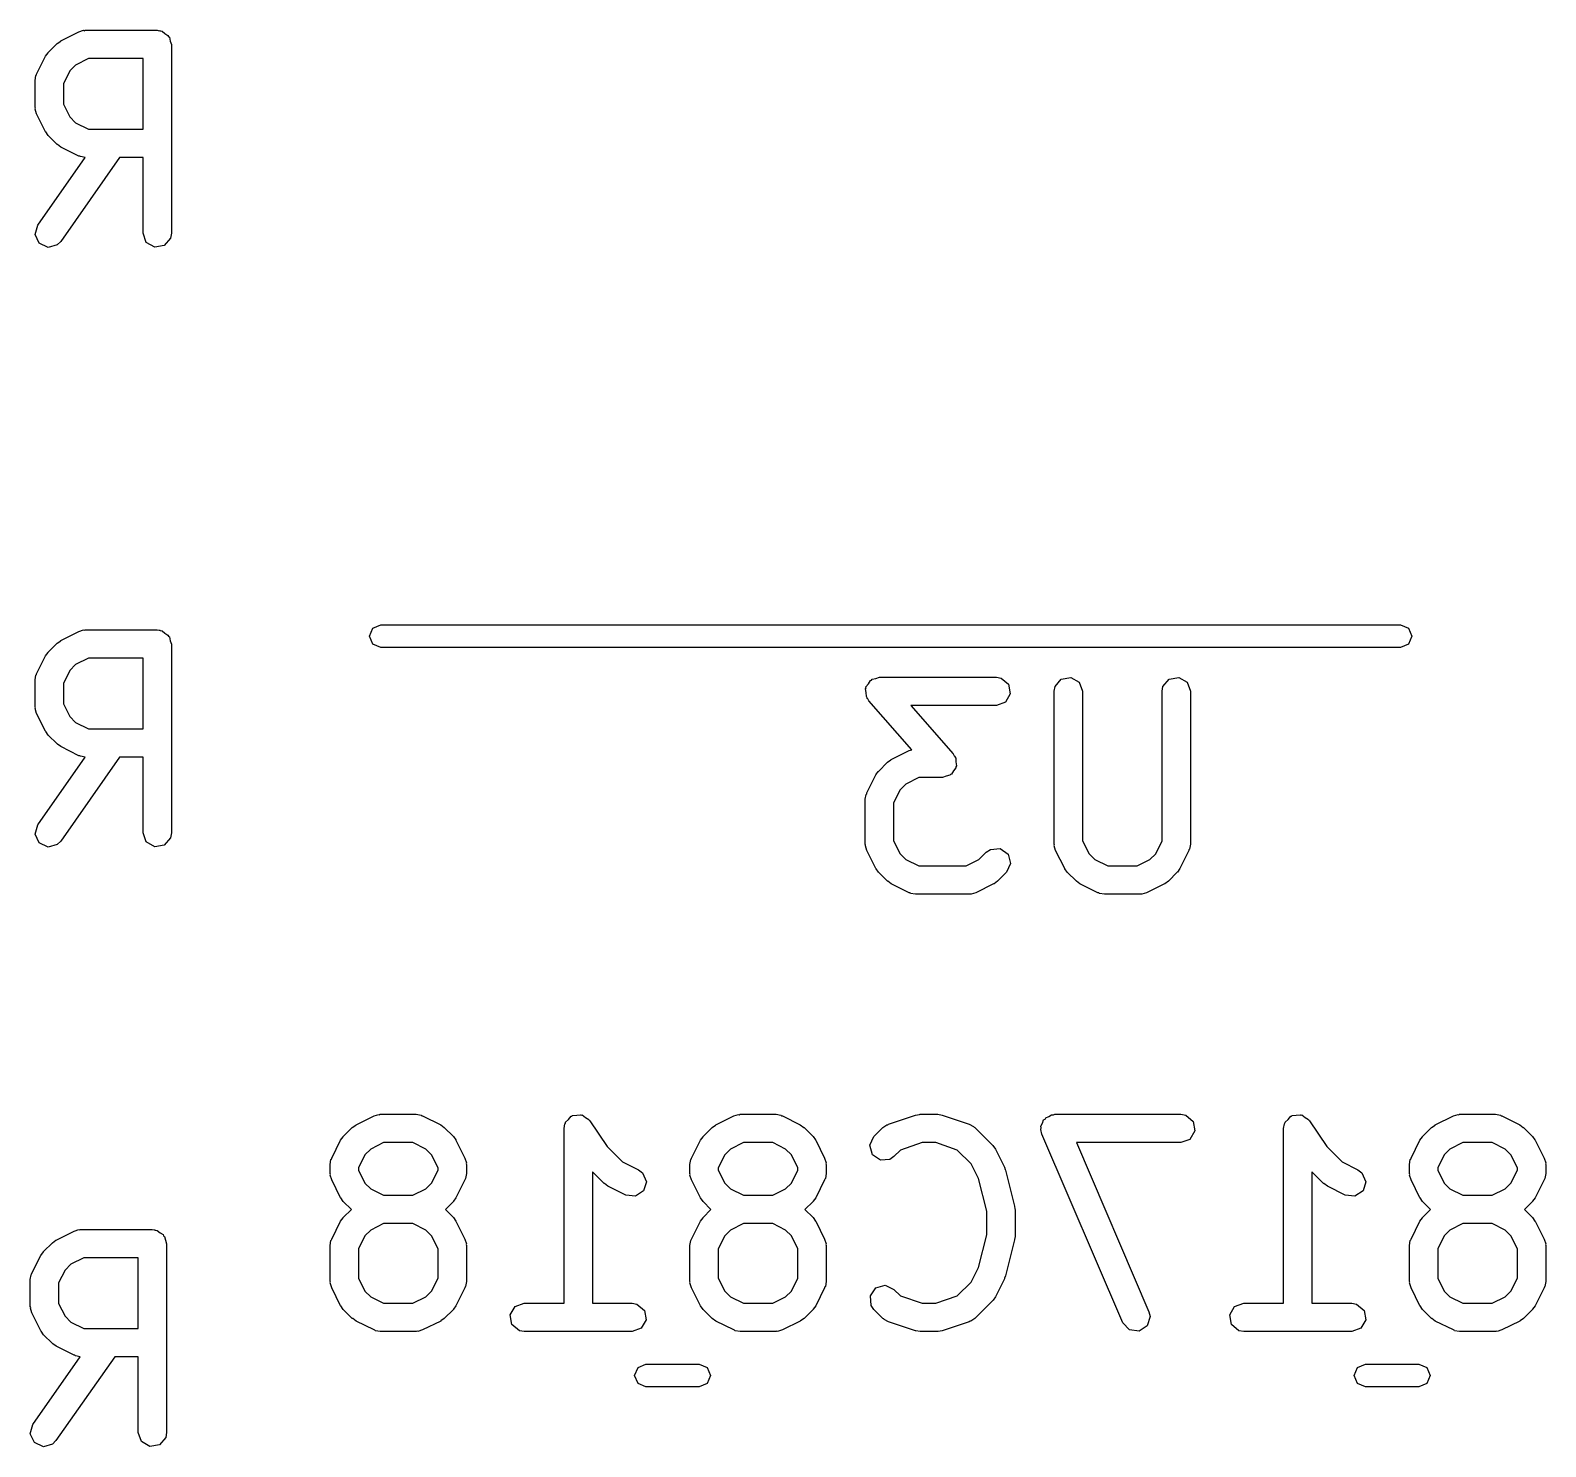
# Model space of a CAD drawing. Extents: x 109 to 192, y -153 to -42.
# Drawn here: x 174.53 to 182.55, y -111.63 to -104.13 of the extents above; entities that cross this region are included whole.
import ezdxf

# ---------------------------------------------------------------- set-up
doc = ezdxf.new("R2010")
doc.units = 0
doc.layers.add('BLACK', color=7, linetype='CONTINUOUS')

msp = doc.modelspace()

# ---------------------------------------------------------------- linework, layer by layer
at = {"layer": 'BLACK', "linetype": 'CONTINUOUS'}
for p, q in [((174.688, -104.183), (174.783, -104.135)), ((174.783, -104.135), (174.808, -104.127)), ((174.808, -104.127), (174.813, -104.129)), ((174.813, -104.129), (174.817, -104.127)), ((174.817, -104.127), (175.198, -104.127)), ((175.198, -104.127), (175.208, -104.129)), ((175.208, -104.129), (175.211, -104.128)), ((175.211, -104.128), (175.214, -104.13)), ((175.214, -104.13), (175.224, -104.132)), ((175.224, -104.132), (175.238, -104.144)), ((175.238, -104.144), (175.255, -104.154)), ((174.621, -104.244), (174.669, -104.197)), ((174.669, -104.197), (174.687, -104.184)), ((174.687, -104.184), (174.688, -104.183)), ((175.255, -104.154), (175.258, -104.16)), ((175.258, -104.16), (175.263, -104.164)), ((175.263, -104.164), (175.266, -104.184)), ((175.266, -104.184), (175.273, -104.202)), ((175.273, -104.202), (175.273, -105.202)), ((174.559, -104.359), (174.607, -104.264)), ((174.607, -104.264), (174.62, -104.246)), ((174.62, -104.246), (174.621, -104.244)), ((174.766, -104.311), (174.736, -104.342)), ((174.835, -104.277), (174.766, -104.311)), ((175.123, -104.277), (174.835, -104.277)), ((175.123, -104.651), (175.123, -104.277)), ((174.551, -104.392), (174.556, -104.367)), ((174.551, -104.535), (174.551, -104.392)), ((174.556, -104.367), (174.559, -104.363)), ((174.559, -104.363), (174.559, -104.359)), ((174.736, -104.342), (174.701, -104.41)), ((174.701, -104.41), (174.701, -104.518)), ((174.553, -104.54), (174.551, -104.535)), ((174.552, -104.544), (174.553, -104.54)), ((174.559, -104.569), (174.552, -104.544)), ((174.701, -104.518), (174.736, -104.586)), ((174.607, -104.664), (174.559, -104.569)), ((174.736, -104.586), (174.766, -104.617)), ((174.766, -104.617), (174.835, -104.651)), ((174.608, -104.665), (174.607, -104.664)), ((174.621, -104.684), (174.608, -104.665)), ((174.669, -104.731), (174.621, -104.684)), ((174.835, -104.651), (175.123, -104.651)), ((174.67, -104.732), (174.669, -104.731)), ((174.688, -104.745), (174.67, -104.732)), ((174.783, -104.793), (174.688, -104.745)), ((174.788, -104.793), (174.783, -104.793)), ((174.791, -104.796), (174.788, -104.793)), ((174.565, -105.159), (174.816, -104.801)), ((174.999, -104.801), (174.688, -105.245)), ((174.816, -104.801), (174.791, -104.796)), ((175.123, -104.801), (174.999, -104.801)), ((175.123, -105.202), (175.123, -104.801)), ((174.552, -105.209), (174.565, -105.159)), ((174.573, -105.255), (174.552, -105.209)), ((174.62, -105.277), (174.573, -105.255)), ((174.669, -105.263), (174.62, -105.277)), ((174.688, -105.245), (174.669, -105.263)), ((175.14, -105.25), (175.123, -105.202)), ((175.185, -105.276), (175.14, -105.25)), ((175.235, -105.267), (175.185, -105.276)), ((175.268, -105.228), (175.235, -105.267)), ((175.273, -105.202), (175.268, -105.228)), ((176.34, -107.293), (176.382, -107.275)), ((176.382, -107.275), (181.782, -107.275)), ((181.782, -107.275), (181.824, -107.293)), ((174.669, -107.372), (174.687, -107.359)), ((174.687, -107.359), (174.688, -107.358)), ((174.688, -107.358), (174.783, -107.31)), ((174.783, -107.31), (174.808, -107.302)), ((174.808, -107.302), (174.813, -107.304)), ((174.813, -107.304), (174.817, -107.302)), ((174.817, -107.302), (175.198, -107.302)), ((175.198, -107.302), (175.208, -107.304)), ((175.208, -107.304), (175.211, -107.303)), ((175.211, -107.303), (175.214, -107.305)), ((175.214, -107.305), (175.224, -107.307)), ((175.224, -107.307), (175.238, -107.319)), ((175.238, -107.319), (175.255, -107.329)), ((175.255, -107.329), (175.258, -107.335)), ((175.258, -107.335), (175.263, -107.339)), ((175.263, -107.339), (175.266, -107.359)), ((175.266, -107.359), (175.273, -107.377)), ((176.322, -107.335), (176.34, -107.293)), ((176.34, -107.377), (176.322, -107.335)), ((181.824, -107.293), (181.842, -107.335)), ((181.842, -107.335), (181.824, -107.377)), ((174.559, -107.534), (174.607, -107.439)), ((174.607, -107.439), (174.62, -107.421)), ((174.62, -107.421), (174.621, -107.419)), ((174.621, -107.419), (174.669, -107.372)), ((175.273, -107.377), (175.273, -108.377)), ((176.382, -107.395), (176.34, -107.377)), ((181.782, -107.395), (176.382, -107.395)), ((181.824, -107.377), (181.782, -107.395)), ((174.736, -107.517), (174.701, -107.585)), ((174.766, -107.486), (174.736, -107.517)), ((174.835, -107.452), (174.766, -107.486)), ((175.123, -107.452), (174.835, -107.452)), ((175.123, -107.826), (175.123, -107.452)), ((174.551, -107.567), (174.556, -107.542)), ((174.551, -107.71), (174.551, -107.567)), ((174.556, -107.542), (174.559, -107.538)), ((174.559, -107.538), (174.559, -107.534)), ((174.701, -107.585), (174.701, -107.693)), ((178.951, -107.603), (178.964, -107.587)), ((178.964, -107.587), (178.974, -107.57)), ((178.974, -107.57), (178.98, -107.568)), ((178.98, -107.568), (178.984, -107.563)), ((178.984, -107.563), (179.003, -107.559)), ((179.003, -107.559), (179.022, -107.552)), ((179.022, -107.552), (179.642, -107.552)), ((179.642, -107.552), (179.667, -107.557)), ((179.667, -107.557), (179.706, -107.59)), ((179.706, -107.59), (179.715, -107.64)), ((179.952, -107.602), (179.985, -107.562)), ((179.985, -107.562), (180.035, -107.554)), ((180.035, -107.554), (180.08, -107.579)), ((180.08, -107.579), (180.097, -107.627)), ((180.523, -107.602), (180.556, -107.562)), ((180.556, -107.562), (180.607, -107.554)), ((180.607, -107.554), (180.651, -107.579)), ((180.651, -107.579), (180.669, -107.627)), ((178.949, -107.614), (178.952, -107.609)), ((178.952, -107.634), (178.949, -107.614)), ((178.952, -107.609), (178.951, -107.603)), ((178.953, -107.654), (178.952, -107.634)), ((178.957, -107.662), (178.953, -107.654)), ((178.958, -107.665), (178.957, -107.662)), ((178.96, -107.667), (178.958, -107.665)), ((178.966, -107.677), (178.96, -107.667)), ((179.194, -107.937), (178.966, -107.677)), ((179.715, -107.64), (179.69, -107.685)), ((179.947, -107.627), (179.952, -107.602)), ((179.947, -108.437), (179.947, -107.627)), ((180.097, -107.627), (180.097, -108.419)), ((180.519, -107.627), (180.523, -107.602)), ((180.519, -108.419), (180.519, -107.627)), ((180.669, -107.627), (180.669, -108.437)), ((174.553, -107.715), (174.551, -107.71)), ((174.552, -107.719), (174.553, -107.715)), ((174.559, -107.744), (174.552, -107.719)), ((174.607, -107.839), (174.559, -107.744)), ((174.701, -107.693), (174.736, -107.761)), ((174.736, -107.761), (174.766, -107.792)), ((179.642, -107.702), (179.188, -107.702)), ((179.188, -107.702), (179.412, -107.959)), ((179.69, -107.685), (179.642, -107.702)), ((174.608, -107.84), (174.607, -107.839)), ((174.621, -107.859), (174.608, -107.84)), ((174.766, -107.792), (174.835, -107.826)), ((174.835, -107.826), (175.123, -107.826)), ((174.669, -107.906), (174.621, -107.859)), ((174.67, -107.907), (174.669, -107.906)), ((174.688, -107.92), (174.67, -107.907)), ((174.783, -107.968), (174.688, -107.92)), ((174.565, -108.334), (174.816, -107.976)), ((174.999, -107.976), (174.688, -108.42)), ((174.788, -107.968), (174.783, -107.968)), ((174.791, -107.971), (174.788, -107.968)), ((174.816, -107.976), (174.791, -107.971)), ((175.123, -107.976), (174.999, -107.976)), ((175.123, -108.377), (175.123, -107.976)), ((179.017, -108.051), (179.065, -108.003)), ((179.065, -108.003), (179.083, -107.99)), ((179.083, -107.99), (179.084, -107.989)), ((179.084, -107.989), (179.179, -107.941)), ((179.179, -107.941), (179.194, -107.937)), ((179.412, -107.959), (179.418, -107.969)), ((179.418, -107.969), (179.421, -107.971)), ((179.421, -107.971), (179.421, -107.974)), ((179.421, -107.974), (179.426, -107.981)), ((179.426, -107.981), (179.426, -108.001)), ((179.426, -108.001), (179.43, -108.021)), ((178.955, -108.165), (179.003, -108.07)), ((179.003, -108.07), (179.016, -108.052)), ((179.016, -108.052), (179.017, -108.051)), ((179.231, -108.083), (179.162, -108.118)), ((179.356, -108.083), (179.231, -108.083)), ((179.375, -108.076), (179.356, -108.083)), ((179.395, -108.072), (179.375, -108.076)), ((179.398, -108.068), (179.395, -108.072)), ((179.404, -108.066), (179.398, -108.068)), ((179.414, -108.048), (179.404, -108.066)), ((179.427, -108.033), (179.414, -108.048)), ((179.43, -108.021), (179.427, -108.027)), ((179.427, -108.027), (179.427, -108.033)), ((179.132, -108.148), (179.097, -108.217)), ((179.162, -108.118), (179.132, -108.148)), ((178.947, -108.199), (178.952, -108.173)), ((178.947, -108.437), (178.947, -108.199)), ((178.952, -108.173), (178.955, -108.17)), ((178.955, -108.17), (178.955, -108.165)), ((179.097, -108.217), (179.097, -108.419)), ((174.552, -108.384), (174.565, -108.334)), ((174.573, -108.43), (174.552, -108.384)), ((175.14, -108.425), (175.123, -108.377)), ((175.268, -108.403), (175.235, -108.442)), ((175.273, -108.377), (175.268, -108.403)), ((174.62, -108.452), (174.573, -108.43)), ((174.669, -108.438), (174.62, -108.452)), ((174.688, -108.42), (174.669, -108.438)), ((175.185, -108.451), (175.14, -108.425)), ((175.235, -108.442), (175.185, -108.451)), ((178.949, -108.441), (178.947, -108.437)), ((178.948, -108.445), (178.949, -108.441)), ((178.955, -108.47), (178.948, -108.445)), ((179.003, -108.566), (178.955, -108.47)), ((179.097, -108.419), (179.132, -108.488)), ((179.549, -108.518), (179.588, -108.479)), ((179.588, -108.479), (179.61, -108.464)), ((179.61, -108.464), (179.661, -108.46)), ((179.661, -108.46), (179.703, -108.489)), ((179.949, -108.441), (179.947, -108.437)), ((179.948, -108.445), (179.949, -108.441)), ((179.955, -108.47), (179.948, -108.445)), ((180.003, -108.566), (179.955, -108.47)), ((180.097, -108.419), (180.132, -108.488)), ((180.485, -108.488), (180.519, -108.419)), ((180.661, -108.47), (180.613, -108.566)), ((180.664, -108.463), (180.661, -108.466)), ((180.661, -108.466), (180.661, -108.47)), ((180.669, -108.437), (180.664, -108.463)), ((179.132, -108.488), (179.162, -108.518)), ((179.162, -108.518), (179.231, -108.552)), ((179.231, -108.552), (179.481, -108.552)), ((179.481, -108.552), (179.549, -108.518)), ((179.716, -108.539), (179.695, -108.585)), ((179.703, -108.489), (179.716, -108.539)), ((180.132, -108.488), (180.162, -108.518)), ((180.162, -108.518), (180.231, -108.552)), ((180.231, -108.552), (180.386, -108.552)), ((180.386, -108.552), (180.454, -108.518)), ((180.454, -108.518), (180.485, -108.488)), ((179.004, -108.567), (179.003, -108.566)), ((179.017, -108.585), (179.004, -108.567)), ((179.065, -108.633), (179.017, -108.585)), ((179.066, -108.633), (179.065, -108.633)), ((179.084, -108.647), (179.066, -108.633)), ((179.647, -108.633), (179.629, -108.646)), ((179.695, -108.585), (179.647, -108.633)), ((180.004, -108.567), (180.003, -108.566)), ((180.017, -108.585), (180.004, -108.567)), ((180.065, -108.633), (180.017, -108.585)), ((180.066, -108.633), (180.065, -108.633)), ((180.084, -108.647), (180.066, -108.633)), ((180.552, -108.633), (180.533, -108.646)), ((180.599, -108.585), (180.552, -108.633)), ((180.6, -108.584), (180.599, -108.585)), ((180.613, -108.566), (180.6, -108.584)), ((179.179, -108.694), (179.084, -108.647)), ((179.184, -108.695), (179.179, -108.694)), ((179.187, -108.698), (179.184, -108.695)), ((179.213, -108.702), (179.187, -108.698)), ((179.499, -108.702), (179.213, -108.702)), ((179.503, -108.701), (179.499, -108.702)), ((179.507, -108.702), (179.503, -108.701)), ((179.532, -108.694), (179.507, -108.702)), ((179.627, -108.647), (179.532, -108.694)), ((179.629, -108.646), (179.627, -108.647)), ((180.179, -108.694), (180.084, -108.647)), ((180.184, -108.695), (180.179, -108.694)), ((180.187, -108.698), (180.184, -108.695)), ((180.213, -108.702), (180.187, -108.698)), ((180.403, -108.702), (180.213, -108.702)), ((180.408, -108.701), (180.403, -108.702)), ((180.412, -108.702), (180.408, -108.701)), ((180.437, -108.694), (180.412, -108.702)), ((180.532, -108.647), (180.437, -108.694)), ((180.533, -108.646), (180.532, -108.647)), ((176.231, -109.937), (176.249, -109.924)), ((176.249, -109.924), (176.251, -109.923)), ((176.251, -109.923), (176.346, -109.875)), ((176.346, -109.875), (176.371, -109.868)), ((176.371, -109.868), (176.375, -109.869)), ((176.375, -109.869), (176.379, -109.867)), ((176.379, -109.867), (176.57, -109.867)), ((176.57, -109.867), (176.596, -109.872)), ((176.596, -109.872), (176.599, -109.875)), ((176.599, -109.875), (176.603, -109.875)), ((176.603, -109.875), (176.699, -109.923)), ((176.699, -109.923), (176.717, -109.936)), ((177.352, -109.942), (177.357, -109.917)), ((177.357, -109.917), (177.359, -109.913)), ((177.359, -109.913), (177.36, -109.909)), ((177.36, -109.909), (177.376, -109.894)), ((177.376, -109.894), (177.389, -109.877)), ((177.389, -109.877), (177.394, -109.877)), ((177.394, -109.877), (177.397, -109.874)), ((177.397, -109.874), (177.419, -109.872)), ((177.419, -109.872), (177.44, -109.869)), ((177.44, -109.869), (177.444, -109.871)), ((177.444, -109.871), (177.448, -109.87)), ((177.448, -109.87), (177.466, -109.883)), ((177.466, -109.883), (177.484, -109.894)), ((177.484, -109.894), (177.486, -109.898)), ((177.486, -109.898), (177.489, -109.901)), ((177.489, -109.901), (177.581, -110.037)), ((178.136, -109.937), (178.154, -109.924)), ((178.154, -109.924), (178.155, -109.923)), ((178.155, -109.923), (178.251, -109.875)), ((178.251, -109.875), (178.276, -109.868)), ((178.276, -109.868), (178.28, -109.869)), ((178.28, -109.869), (178.284, -109.867)), ((178.284, -109.867), (178.475, -109.867)), ((178.475, -109.867), (178.5, -109.872)), ((178.5, -109.872), (178.504, -109.875)), ((178.504, -109.875), (178.508, -109.875)), ((178.508, -109.875), (178.603, -109.923)), ((178.603, -109.923), (178.621, -109.936)), ((179.041, -109.937), (179.062, -109.922)), ((179.062, -109.922), (179.066, -109.922)), ((179.066, -109.922), (179.07, -109.919)), ((179.07, -109.919), (179.213, -109.871)), ((179.213, -109.871), (179.235, -109.868)), ((179.235, -109.868), (179.237, -109.867)), ((179.237, -109.867), (179.332, -109.867)), ((179.332, -109.867), (179.354, -109.871)), ((179.354, -109.871), (179.355, -109.871)), ((179.355, -109.871), (179.498, -109.919)), ((179.498, -109.919), (179.521, -109.931)), ((179.877, -109.929), (179.886, -109.914)), ((179.886, -109.914), (179.891, -109.897)), ((179.891, -109.897), (179.899, -109.893)), ((179.899, -109.893), (179.903, -109.885)), ((179.903, -109.885), (179.92, -109.879)), ((179.92, -109.879), (179.934, -109.869)), ((179.934, -109.869), (179.943, -109.87)), ((179.943, -109.87), (179.951, -109.867)), ((179.951, -109.867), (180.618, -109.867)), ((180.618, -109.867), (180.644, -109.872)), ((180.644, -109.872), (180.683, -109.905)), ((180.683, -109.905), (180.692, -109.955)), ((181.162, -109.942), (181.167, -109.917)), ((181.167, -109.917), (181.169, -109.913)), ((181.169, -109.913), (181.17, -109.909)), ((181.17, -109.909), (181.186, -109.894)), ((181.186, -109.894), (181.2, -109.877)), ((181.2, -109.877), (181.204, -109.877)), ((181.204, -109.877), (181.207, -109.874)), ((181.207, -109.874), (181.229, -109.872)), ((181.229, -109.872), (181.25, -109.869)), ((181.25, -109.869), (181.254, -109.871)), ((181.254, -109.871), (181.258, -109.87)), ((181.258, -109.87), (181.276, -109.883)), ((181.276, -109.883), (181.294, -109.894)), ((181.294, -109.894), (181.296, -109.898)), ((181.296, -109.898), (181.299, -109.901)), ((181.299, -109.901), (181.391, -110.037)), ((181.946, -109.937), (181.964, -109.924)), ((181.964, -109.924), (181.965, -109.923)), ((181.965, -109.923), (182.061, -109.875)), ((182.061, -109.875), (182.086, -109.868)), ((182.086, -109.868), (182.09, -109.869)), ((182.09, -109.869), (182.094, -109.867)), ((182.094, -109.867), (182.285, -109.867)), ((182.285, -109.867), (182.31, -109.872)), ((182.31, -109.872), (182.314, -109.875)), ((182.314, -109.875), (182.318, -109.875)), ((182.318, -109.875), (182.413, -109.923)), ((182.413, -109.923), (182.431, -109.936)), ((176.122, -110.099), (176.169, -110.004)), ((176.169, -110.004), (176.183, -109.986)), ((176.183, -109.985), (176.231, -109.937)), ((176.183, -109.986), (176.183, -109.985)), ((176.717, -109.936), (176.718, -109.937)), ((176.718, -109.937), (176.766, -109.985)), ((176.766, -109.985), (176.779, -110.003)), ((176.779, -110.003), (176.78, -110.004)), ((176.78, -110.004), (176.827, -110.099)), ((177.352, -110.867), (177.352, -109.942)), ((178.027, -110.099), (178.074, -110.004)), ((178.074, -110.004), (178.088, -109.986)), ((178.088, -109.985), (178.136, -109.937)), ((178.088, -109.986), (178.088, -109.985)), ((178.621, -109.936), (178.623, -109.937)), ((178.623, -109.937), (178.671, -109.985)), ((178.671, -109.985), (178.683, -110.003)), ((178.683, -110.003), (178.685, -110.004)), ((178.685, -110.004), (178.732, -110.099)), ((178.971, -110.031), (178.993, -109.985)), ((178.993, -109.985), (179.041, -109.937)), ((179.521, -109.931), (179.524, -109.935)), ((179.524, -109.935), (179.528, -109.937)), ((179.528, -109.937), (179.623, -110.032)), ((179.876, -109.947), (179.879, -109.938)), ((179.882, -109.972), (179.876, -109.947)), ((179.879, -109.938), (179.877, -109.929)), ((180.311, -110.972), (179.882, -109.972)), ((180.666, -110), (180.618, -110.017)), ((180.692, -109.955), (180.666, -110)), ((181.162, -110.867), (181.162, -109.942)), ((181.837, -110.099), (181.884, -110.004)), ((181.884, -110.004), (181.898, -109.986)), ((181.898, -109.985), (181.946, -109.937)), ((181.898, -109.986), (181.898, -109.985)), ((182.431, -109.936), (182.433, -109.937)), ((182.433, -109.937), (182.481, -109.985)), ((182.481, -109.985), (182.493, -110.003)), ((182.493, -110.003), (182.495, -110.004)), ((182.495, -110.004), (182.542, -110.099)), ((176.298, -110.082), (176.264, -110.151)), ((176.329, -110.052), (176.298, -110.082)), ((176.397, -110.017), (176.329, -110.052)), ((176.552, -110.017), (176.397, -110.017)), ((176.621, -110.052), (176.552, -110.017)), ((176.651, -110.082), (176.621, -110.052)), ((176.685, -110.151), (176.651, -110.082)), ((177.581, -110.037), (177.662, -110.119)), ((178.203, -110.082), (178.169, -110.151)), ((178.233, -110.052), (178.203, -110.082)), ((178.302, -110.017), (178.233, -110.052)), ((178.457, -110.017), (178.302, -110.017)), ((178.525, -110.052), (178.457, -110.017)), ((178.556, -110.082), (178.525, -110.052)), ((178.59, -110.151), (178.556, -110.082)), ((178.985, -110.081), (178.971, -110.031)), ((179.027, -110.11), (178.985, -110.081)), ((179.134, -110.056), (179.099, -110.091)), ((179.249, -110.017), (179.134, -110.056)), ((179.32, -110.017), (179.249, -110.017)), ((179.434, -110.056), (179.32, -110.017)), ((179.508, -110.13), (179.434, -110.056)), ((179.623, -110.032), (179.636, -110.051)), ((179.636, -110.051), (179.637, -110.052)), ((179.637, -110.052), (179.685, -110.147)), ((180.618, -110.017), (180.065, -110.017)), ((180.065, -110.017), (180.449, -110.913)), ((181.391, -110.037), (181.472, -110.119)), ((182.013, -110.082), (181.979, -110.151)), ((182.043, -110.052), (182.013, -110.082)), ((182.112, -110.017), (182.043, -110.052)), ((182.267, -110.017), (182.112, -110.017)), ((182.335, -110.052), (182.267, -110.017)), ((182.366, -110.082), (182.335, -110.052)), ((182.4, -110.151), (182.366, -110.082)), ((176.114, -110.133), (176.118, -110.107)), ((176.114, -110.18), (176.114, -110.133)), ((176.118, -110.107), (176.121, -110.104)), ((176.121, -110.104), (176.122, -110.099)), ((176.264, -110.151), (176.264, -110.163)), ((176.264, -110.163), (176.298, -110.231)), ((176.651, -110.231), (176.685, -110.163)), ((176.685, -110.163), (176.685, -110.151)), ((176.827, -110.099), (176.835, -110.124)), ((176.835, -110.124), (176.834, -110.129)), ((176.834, -110.129), (176.835, -110.133)), ((176.835, -110.133), (176.835, -110.18)), ((177.662, -110.119), (177.746, -110.161)), ((177.746, -110.161), (177.767, -110.177)), ((178.019, -110.133), (178.023, -110.107)), ((178.019, -110.18), (178.019, -110.133)), ((178.023, -110.107), (178.026, -110.104)), ((178.026, -110.104), (178.027, -110.099)), ((178.169, -110.151), (178.169, -110.163)), ((178.169, -110.163), (178.203, -110.231)), ((178.556, -110.231), (178.59, -110.163)), ((178.59, -110.163), (178.59, -110.151)), ((178.732, -110.099), (178.74, -110.124)), ((178.74, -110.124), (178.739, -110.129)), ((178.739, -110.129), (178.74, -110.133)), ((178.74, -110.133), (178.74, -110.18)), ((179.078, -110.106), (179.027, -110.11)), ((179.099, -110.091), (179.078, -110.106)), ((179.547, -110.207), (179.508, -110.13)), ((179.685, -110.147), (179.688, -110.159)), ((179.688, -110.159), (179.69, -110.162)), ((179.69, -110.162), (179.738, -110.353)), ((181.472, -110.119), (181.556, -110.161)), ((181.556, -110.161), (181.577, -110.177)), ((181.829, -110.133), (181.833, -110.107)), ((181.829, -110.18), (181.829, -110.133)), ((181.833, -110.107), (181.836, -110.104)), ((181.836, -110.104), (181.837, -110.099)), ((181.979, -110.151), (181.979, -110.163)), ((181.979, -110.163), (182.013, -110.231)), ((182.366, -110.231), (182.4, -110.163)), ((182.4, -110.163), (182.4, -110.151)), ((182.542, -110.099), (182.55, -110.124)), ((182.55, -110.124), (182.549, -110.129)), ((182.549, -110.129), (182.55, -110.133)), ((182.55, -110.133), (182.55, -110.18)), ((176.115, -110.185), (176.114, -110.18)), ((176.114, -110.189), (176.115, -110.185)), ((176.122, -110.214), (176.114, -110.189)), ((176.169, -110.309), (176.122, -110.214)), ((176.298, -110.231), (176.329, -110.262)), ((176.621, -110.262), (176.651, -110.231)), ((176.827, -110.214), (176.78, -110.309)), ((176.828, -110.21), (176.827, -110.214)), ((176.831, -110.206), (176.828, -110.21)), ((176.835, -110.18), (176.831, -110.206)), ((177.564, -110.234), (177.502, -110.171)), ((177.502, -110.171), (177.502, -110.867)), ((177.566, -110.234), (177.564, -110.234)), ((177.584, -110.248), (177.566, -110.234)), ((177.679, -110.295), (177.584, -110.248)), ((177.767, -110.177), (177.788, -110.224)), ((177.788, -110.224), (177.773, -110.273)), ((178.02, -110.185), (178.019, -110.18)), ((178.019, -110.189), (178.02, -110.185)), ((178.027, -110.214), (178.019, -110.189)), ((178.074, -110.309), (178.027, -110.214)), ((178.203, -110.231), (178.233, -110.262)), ((178.525, -110.262), (178.556, -110.231)), ((178.732, -110.214), (178.685, -110.309)), ((178.733, -110.21), (178.732, -110.214)), ((178.736, -110.206), (178.733, -110.21)), ((178.74, -110.18), (178.736, -110.206)), ((179.59, -110.38), (179.547, -110.207)), ((181.374, -110.234), (181.312, -110.171)), ((181.312, -110.171), (181.312, -110.867)), ((181.376, -110.234), (181.374, -110.234)), ((181.394, -110.248), (181.376, -110.234)), ((181.489, -110.295), (181.394, -110.248)), ((181.577, -110.177), (181.598, -110.224)), ((181.598, -110.224), (181.583, -110.273)), ((181.83, -110.185), (181.829, -110.18)), ((181.829, -110.189), (181.83, -110.185)), ((181.837, -110.214), (181.829, -110.189)), ((181.884, -110.309), (181.837, -110.214)), ((182.013, -110.231), (182.043, -110.262)), ((182.335, -110.262), (182.366, -110.231)), ((182.542, -110.214), (182.495, -110.309)), ((182.543, -110.21), (182.542, -110.214)), ((182.546, -110.206), (182.543, -110.21)), ((182.55, -110.18), (182.546, -110.206)), ((176.171, -110.31), (176.169, -110.309)), ((176.183, -110.329), (176.171, -110.31)), ((176.226, -110.371), (176.183, -110.329)), ((176.329, -110.262), (176.397, -110.296)), ((176.397, -110.296), (176.552, -110.296)), ((176.552, -110.296), (176.621, -110.262)), ((176.766, -110.329), (176.724, -110.371)), ((176.78, -110.309), (176.766, -110.327)), ((176.766, -110.327), (176.766, -110.329)), ((177.73, -110.301), (177.679, -110.295)), ((177.773, -110.273), (177.73, -110.301)), ((178.075, -110.31), (178.074, -110.309)), ((178.088, -110.329), (178.075, -110.31)), ((178.13, -110.371), (178.088, -110.329)), ((178.233, -110.262), (178.302, -110.296)), ((178.302, -110.296), (178.457, -110.296)), ((178.457, -110.296), (178.525, -110.262)), ((178.671, -110.329), (178.628, -110.371)), ((178.685, -110.309), (178.671, -110.327)), ((178.671, -110.327), (178.671, -110.329)), ((181.54, -110.301), (181.489, -110.295)), ((181.583, -110.273), (181.54, -110.301)), ((181.885, -110.31), (181.884, -110.309)), ((181.898, -110.329), (181.885, -110.31)), ((181.94, -110.371), (181.898, -110.329)), ((182.043, -110.262), (182.112, -110.296)), ((182.112, -110.296), (182.267, -110.296)), ((182.267, -110.296), (182.335, -110.262)), ((182.481, -110.329), (182.438, -110.371)), ((182.495, -110.309), (182.481, -110.327)), ((182.481, -110.327), (182.481, -110.329)), ((176.183, -110.413), (176.226, -110.371)), ((176.724, -110.371), (176.766, -110.413)), ((178.088, -110.413), (178.13, -110.371)), ((178.628, -110.371), (178.671, -110.413)), ((179.59, -110.505), (179.59, -110.38)), ((179.738, -110.353), (179.739, -110.368)), ((179.739, -110.368), (179.74, -110.371)), ((179.74, -110.371), (179.74, -110.514)), ((181.898, -110.413), (181.94, -110.371)), ((182.438, -110.371), (182.481, -110.413)), ((174.663, -110.533), (174.758, -110.485)), ((174.758, -110.485), (174.783, -110.477)), ((174.783, -110.477), (174.787, -110.479)), ((174.787, -110.479), (174.792, -110.477)), ((174.792, -110.477), (175.172, -110.477)), ((175.172, -110.477), (175.182, -110.479)), ((175.182, -110.479), (175.185, -110.478)), ((175.185, -110.478), (175.188, -110.48)), ((175.188, -110.48), (175.198, -110.482)), ((175.198, -110.482), (175.213, -110.494)), ((176.122, -110.528), (176.169, -110.433)), ((176.169, -110.433), (176.183, -110.415)), ((176.183, -110.415), (176.183, -110.413)), ((176.329, -110.48), (176.298, -110.511)), ((176.397, -110.446), (176.329, -110.48)), ((176.552, -110.446), (176.397, -110.446)), ((176.621, -110.48), (176.552, -110.446)), ((176.651, -110.511), (176.621, -110.48)), ((176.766, -110.413), (176.779, -110.432)), ((176.779, -110.432), (176.78, -110.433)), ((176.78, -110.433), (176.827, -110.528)), ((178.027, -110.528), (178.074, -110.433)), ((178.074, -110.433), (178.088, -110.415)), ((178.088, -110.415), (178.088, -110.413)), ((178.233, -110.48), (178.203, -110.511)), ((178.302, -110.446), (178.233, -110.48)), ((178.457, -110.446), (178.302, -110.446)), ((178.525, -110.48), (178.457, -110.446)), ((178.556, -110.511), (178.525, -110.48)), ((178.671, -110.413), (178.683, -110.432)), ((178.683, -110.432), (178.685, -110.433)), ((178.685, -110.433), (178.732, -110.528)), ((181.837, -110.528), (181.884, -110.433)), ((181.884, -110.433), (181.898, -110.415)), ((181.898, -110.415), (181.898, -110.413)), ((182.043, -110.48), (182.013, -110.511)), ((182.112, -110.446), (182.043, -110.48)), ((182.267, -110.446), (182.112, -110.446)), ((182.335, -110.48), (182.267, -110.446)), ((182.366, -110.511), (182.335, -110.48)), ((182.481, -110.413), (182.493, -110.432)), ((182.493, -110.432), (182.495, -110.433)), ((182.495, -110.433), (182.542, -110.528)), ((174.596, -110.594), (174.643, -110.547)), ((174.643, -110.547), (174.662, -110.534)), ((174.662, -110.534), (174.663, -110.533)), ((175.213, -110.494), (175.23, -110.504)), ((175.23, -110.504), (175.232, -110.51)), ((175.232, -110.51), (175.237, -110.514)), ((175.237, -110.514), (175.241, -110.534)), ((175.241, -110.534), (175.247, -110.552)), ((175.247, -110.552), (175.247, -111.552)), ((176.114, -110.561), (176.118, -110.536)), ((176.114, -110.752), (176.114, -110.561)), ((176.118, -110.536), (176.121, -110.532)), ((176.121, -110.532), (176.122, -110.528)), ((176.298, -110.511), (176.264, -110.579)), ((176.685, -110.579), (176.651, -110.511)), ((176.827, -110.528), (176.835, -110.553)), ((176.835, -110.553), (176.834, -110.557)), ((176.834, -110.557), (176.835, -110.561)), ((176.835, -110.561), (176.835, -110.752)), ((178.019, -110.561), (178.023, -110.536)), ((178.019, -110.752), (178.019, -110.561)), ((178.023, -110.536), (178.026, -110.532)), ((178.026, -110.532), (178.027, -110.528)), ((178.203, -110.511), (178.169, -110.579)), ((178.59, -110.579), (178.556, -110.511)), ((178.732, -110.528), (178.74, -110.553)), ((178.74, -110.553), (178.739, -110.557)), ((178.739, -110.557), (178.74, -110.561)), ((178.74, -110.561), (178.74, -110.752)), ((179.547, -110.678), (179.59, -110.505)), ((179.738, -110.532), (179.69, -110.722)), ((179.74, -110.514), (179.737, -110.529)), ((179.737, -110.529), (179.738, -110.532)), ((181.829, -110.561), (181.833, -110.536)), ((181.829, -110.752), (181.829, -110.561)), ((181.833, -110.536), (181.836, -110.532)), ((181.836, -110.532), (181.837, -110.528)), ((182.013, -110.511), (181.979, -110.579)), ((182.4, -110.579), (182.366, -110.511)), ((182.542, -110.528), (182.55, -110.553)), ((182.55, -110.553), (182.549, -110.557)), ((182.549, -110.557), (182.55, -110.561)), ((182.55, -110.561), (182.55, -110.752)), ((174.534, -110.709), (174.582, -110.614)), ((174.582, -110.614), (174.595, -110.596)), ((174.595, -110.596), (174.596, -110.594)), ((174.809, -110.627), (174.741, -110.661)), ((175.097, -110.627), (174.809, -110.627)), ((175.097, -111.001), (175.097, -110.627)), ((176.264, -110.579), (176.264, -110.734)), ((176.685, -110.734), (176.685, -110.579)), ((178.169, -110.579), (178.169, -110.734)), ((178.59, -110.734), (178.59, -110.579)), ((181.979, -110.579), (181.979, -110.734)), ((182.4, -110.734), (182.4, -110.579)), ((174.526, -110.742), (174.531, -110.717)), ((174.531, -110.717), (174.533, -110.713)), ((174.533, -110.713), (174.534, -110.709)), ((174.71, -110.692), (174.676, -110.76)), ((174.741, -110.661), (174.71, -110.692)), ((179.508, -110.755), (179.547, -110.678)), ((179.69, -110.722), (179.685, -110.734)), ((174.526, -110.885), (174.526, -110.742)), ((174.676, -110.76), (174.676, -110.868)), ((176.115, -110.756), (176.114, -110.752)), ((176.114, -110.76), (176.115, -110.756)), ((176.122, -110.785), (176.114, -110.76)), ((176.169, -110.881), (176.122, -110.785)), ((176.264, -110.734), (176.298, -110.803)), ((176.298, -110.803), (176.329, -110.833)), ((176.621, -110.833), (176.651, -110.803)), ((176.651, -110.803), (176.685, -110.734)), ((176.827, -110.785), (176.78, -110.881)), ((176.828, -110.781), (176.827, -110.785)), ((176.831, -110.778), (176.828, -110.781)), ((176.835, -110.752), (176.831, -110.778)), ((178.02, -110.756), (178.019, -110.752)), ((178.019, -110.76), (178.02, -110.756)), ((178.027, -110.785), (178.019, -110.76)), ((178.074, -110.881), (178.027, -110.785)), ((178.169, -110.734), (178.203, -110.803)), ((178.203, -110.803), (178.233, -110.833)), ((178.525, -110.833), (178.556, -110.803)), ((178.556, -110.803), (178.59, -110.734)), ((178.732, -110.785), (178.685, -110.881)), ((178.733, -110.781), (178.732, -110.785)), ((178.736, -110.778), (178.733, -110.781)), ((178.74, -110.752), (178.736, -110.778)), ((178.974, -110.828), (179.003, -110.786)), ((179.003, -110.786), (179.053, -110.772)), ((179.053, -110.772), (179.099, -110.794)), ((179.099, -110.794), (179.134, -110.829)), ((179.434, -110.829), (179.508, -110.755)), ((179.685, -110.738), (179.637, -110.833)), ((179.685, -110.734), (179.685, -110.738)), ((181.83, -110.756), (181.829, -110.752)), ((181.829, -110.76), (181.83, -110.756)), ((181.837, -110.785), (181.829, -110.76)), ((181.884, -110.881), (181.837, -110.785)), ((181.979, -110.734), (182.013, -110.803)), ((182.013, -110.803), (182.043, -110.833)), ((182.335, -110.833), (182.366, -110.803)), ((182.366, -110.803), (182.4, -110.734)), ((182.542, -110.785), (182.495, -110.881)), ((182.543, -110.781), (182.542, -110.785)), ((182.546, -110.778), (182.543, -110.781)), ((182.55, -110.752), (182.546, -110.778)), ((174.528, -110.89), (174.526, -110.885)), ((174.527, -110.894), (174.528, -110.89)), ((174.676, -110.868), (174.71, -110.936)), ((176.171, -110.882), (176.169, -110.881)), ((176.183, -110.9), (176.171, -110.882)), ((176.329, -110.833), (176.397, -110.867)), ((176.397, -110.867), (176.552, -110.867)), ((176.552, -110.867), (176.621, -110.833)), ((176.78, -110.881), (176.766, -110.899)), ((177.067, -110.929), (177.093, -110.885)), ((177.093, -110.885), (177.141, -110.867)), ((177.141, -110.867), (177.352, -110.867)), ((177.502, -110.867), (177.713, -110.867)), ((177.713, -110.867), (177.738, -110.872)), ((177.738, -110.872), (177.778, -110.905)), ((178.075, -110.882), (178.074, -110.881)), ((178.088, -110.9), (178.075, -110.882)), ((178.233, -110.833), (178.302, -110.867)), ((178.302, -110.867), (178.457, -110.867)), ((178.457, -110.867), (178.525, -110.833)), ((178.685, -110.881), (178.671, -110.899)), ((178.978, -110.879), (178.974, -110.828)), ((178.993, -110.9), (178.978, -110.879)), ((179.134, -110.829), (179.249, -110.867)), ((179.249, -110.867), (179.32, -110.867)), ((179.32, -110.867), (179.434, -110.829)), ((179.623, -110.853), (179.528, -110.948)), ((179.624, -110.851), (179.623, -110.853)), ((179.637, -110.833), (179.624, -110.851)), ((180.877, -110.929), (180.903, -110.885)), ((180.903, -110.885), (180.951, -110.867)), ((180.951, -110.867), (181.162, -110.867)), ((181.312, -110.867), (181.523, -110.867)), ((181.523, -110.867), (181.548, -110.872)), ((181.548, -110.872), (181.588, -110.905)), ((181.885, -110.882), (181.884, -110.881)), ((181.898, -110.9), (181.885, -110.882)), ((182.043, -110.833), (182.112, -110.867)), ((182.112, -110.867), (182.267, -110.867)), ((182.267, -110.867), (182.335, -110.833)), ((182.495, -110.881), (182.481, -110.899)), ((174.534, -110.919), (174.527, -110.894)), ((174.582, -111.014), (174.534, -110.919)), ((174.71, -110.936), (174.741, -110.967)), ((174.741, -110.967), (174.809, -111.001)), ((176.231, -110.948), (176.183, -110.9)), ((176.233, -110.948), (176.231, -110.948)), ((176.251, -110.962), (176.233, -110.948)), ((176.346, -111.009), (176.251, -110.962)), ((176.699, -110.962), (176.603, -111.009)), ((176.7, -110.961), (176.699, -110.962)), ((176.718, -110.948), (176.7, -110.961)), ((176.766, -110.9), (176.718, -110.948)), ((176.766, -110.899), (176.766, -110.9)), ((177.076, -110.98), (177.067, -110.929)), ((177.787, -110.955), (177.761, -111)), ((177.778, -110.905), (177.787, -110.955)), ((178.136, -110.948), (178.088, -110.9)), ((178.137, -110.948), (178.136, -110.948)), ((178.155, -110.962), (178.137, -110.948)), ((178.251, -111.009), (178.155, -110.962)), ((178.603, -110.962), (178.508, -111.009)), ((178.605, -110.961), (178.603, -110.962)), ((178.623, -110.948), (178.605, -110.961)), ((178.671, -110.9), (178.623, -110.948)), ((178.671, -110.899), (178.671, -110.9)), ((179.041, -110.948), (178.993, -110.9)), ((179.045, -110.95), (179.041, -110.948)), ((179.047, -110.954), (179.045, -110.95)), ((179.07, -110.966), (179.047, -110.954)), ((179.213, -111.014), (179.07, -110.966)), ((179.498, -110.966), (179.355, -111.014)), ((179.502, -110.963), (179.498, -110.966)), ((179.506, -110.963), (179.502, -110.963)), ((179.528, -110.948), (179.506, -110.963)), ((180.455, -110.938), (180.44, -110.987)), ((180.449, -110.913), (180.455, -110.938)), ((180.886, -110.98), (180.877, -110.929)), ((181.597, -110.955), (181.571, -111)), ((181.588, -110.905), (181.597, -110.955)), ((181.946, -110.948), (181.898, -110.9)), ((181.947, -110.948), (181.946, -110.948)), ((181.965, -110.962), (181.947, -110.948)), ((182.061, -111.009), (181.965, -110.962)), ((182.413, -110.962), (182.318, -111.009)), ((182.415, -110.961), (182.413, -110.962)), ((182.433, -110.948), (182.415, -110.961)), ((182.481, -110.9), (182.433, -110.948)), ((182.481, -110.899), (182.481, -110.9)), ((174.583, -111.015), (174.582, -111.014)), ((174.596, -111.034), (174.583, -111.015)), ((174.643, -111.081), (174.596, -111.034)), ((174.809, -111.001), (175.097, -111.001)), ((176.35, -111.01), (176.346, -111.009)), ((176.354, -111.013), (176.35, -111.01)), ((176.379, -111.017), (176.354, -111.013)), ((176.57, -111.017), (176.379, -111.017)), ((176.574, -111.016), (176.57, -111.017)), ((176.578, -111.017), (176.574, -111.016)), ((176.603, -111.009), (176.578, -111.017)), ((177.116, -111.013), (177.076, -110.98)), ((177.141, -111.017), (177.116, -111.013)), ((177.713, -111.017), (177.141, -111.017)), ((177.761, -111), (177.713, -111.017)), ((178.255, -111.01), (178.251, -111.009)), ((178.258, -111.013), (178.255, -111.01)), ((178.284, -111.017), (178.258, -111.013)), ((178.475, -111.017), (178.284, -111.017)), ((178.479, -111.016), (178.475, -111.017)), ((178.483, -111.017), (178.479, -111.016)), ((178.508, -111.009), (178.483, -111.017)), ((179.214, -111.013), (179.213, -111.014)), ((179.237, -111.017), (179.214, -111.013)), ((179.332, -111.017), (179.237, -111.017)), ((179.333, -111.017), (179.332, -111.017)), ((179.355, -111.014), (179.333, -111.017)), ((180.346, -111.009), (180.311, -110.972)), ((180.397, -111.015), (180.346, -111.009)), ((180.44, -110.987), (180.397, -111.015)), ((180.926, -111.013), (180.886, -110.98)), ((180.951, -111.017), (180.926, -111.013)), ((181.523, -111.017), (180.951, -111.017)), ((181.571, -111), (181.523, -111.017)), ((182.065, -111.01), (182.061, -111.009)), ((182.068, -111.013), (182.065, -111.01)), ((182.094, -111.017), (182.068, -111.013)), ((182.285, -111.017), (182.094, -111.017)), ((182.289, -111.016), (182.285, -111.017)), ((182.293, -111.017), (182.289, -111.016)), ((182.318, -111.009), (182.293, -111.017)), ((174.645, -111.082), (174.643, -111.081)), ((174.663, -111.095), (174.645, -111.082)), ((174.758, -111.143), (174.663, -111.095)), ((174.54, -111.509), (174.79, -111.151)), ((174.973, -111.151), (174.662, -111.595)), ((174.762, -111.143), (174.758, -111.143)), ((174.766, -111.146), (174.762, -111.143)), ((174.79, -111.151), (174.766, -111.146)), ((175.097, -111.151), (174.973, -111.151)), ((175.097, -111.552), (175.097, -111.151)), ((177.726, -111.25), (177.744, -111.208)), ((177.744, -111.208), (177.786, -111.19)), ((177.786, -111.19), (178.068, -111.19)), ((178.068, -111.19), (178.11, -111.208)), ((178.11, -111.208), (178.128, -111.25)), ((181.536, -111.25), (181.554, -111.208)), ((181.554, -111.208), (181.596, -111.19)), ((181.596, -111.19), (181.878, -111.19)), ((181.878, -111.19), (181.92, -111.208)), ((181.92, -111.208), (181.938, -111.25)), ((177.744, -111.292), (177.726, -111.25)), ((177.786, -111.31), (177.744, -111.292)), ((178.11, -111.292), (178.068, -111.31)), ((178.128, -111.25), (178.11, -111.292)), ((181.554, -111.292), (181.536, -111.25)), ((181.596, -111.31), (181.554, -111.292)), ((181.92, -111.292), (181.878, -111.31)), ((181.938, -111.25), (181.92, -111.292)), ((178.068, -111.31), (177.786, -111.31)), ((181.878, -111.31), (181.596, -111.31)), ((174.526, -111.559), (174.54, -111.509)), ((174.548, -111.605), (174.526, -111.559)), ((174.595, -111.627), (174.548, -111.605)), ((174.644, -111.613), (174.595, -111.627)), ((174.662, -111.595), (174.644, -111.613)), ((175.115, -111.6), (175.097, -111.552)), ((175.159, -111.626), (175.115, -111.6)), ((175.243, -111.578), (175.21, -111.617)), ((175.247, -111.552), (175.243, -111.578)), ((175.21, -111.617), (175.159, -111.626))]:
    msp.add_line(p, q, dxfattribs=at)

doc.saveas('drawing.dxf')
